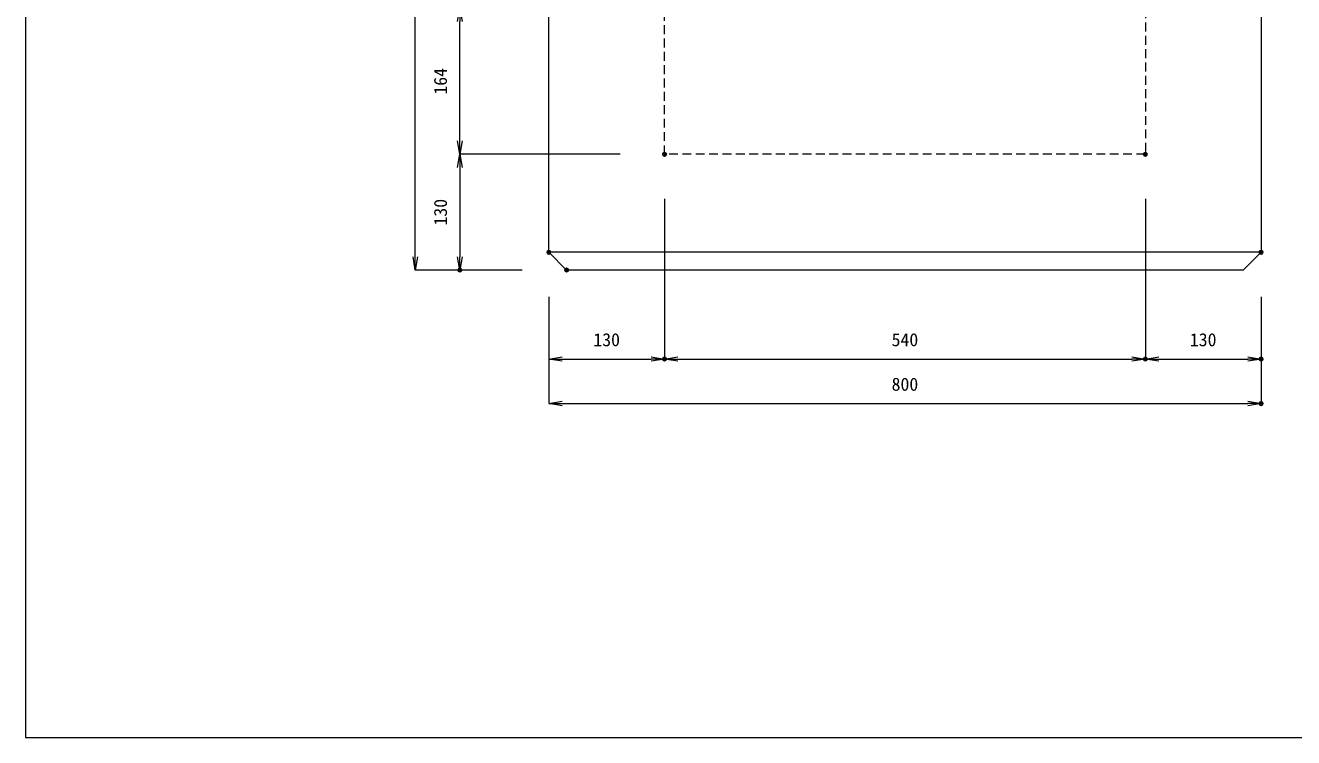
# Model space of a CAD drawing. Units: millimetres, scale not verified. Extents: x -4245 to -355, y 528 to 3368.
# Drawn here: x -4245 to -2821, y 528 to 1329 of the extents above; entities that cross this region are included whole.
import ezdxf
from ezdxf.enums import TextEntityAlignment as Align

# ---------------------------------------------------------------- set-up
doc = ezdxf.new("R2010")
doc.units = ezdxf.units.MM
doc.header["$LTSCALE"] = 20
doc.header["$PDMODE"] = 32
doc.header["$PDSIZE"] = 4
doc.linetypes.add('USER1', pattern=[0.75, 0.5, -0.25])
for name, color, linetype, lineweight in [('0-1_TITLE', 7, 'Continuous', 18), ('0-3_KIJUN', 3, 'Continuous', 18), ('0-5_SUNPO', 3, 'Continuous', 18), ('0-9__0-0_0', 7, 'Continuous', 18)]:
    doc.layers.add(name, color=color, linetype=linetype, lineweight=lineweight)
doc.layers.add('0-A__0-2_DEFPOINTS', color=7, linetype='Continuous')
doc.styles.add('ＭＳ ゴシック', font='')
doc.styles.get('ＭＳ ゴシック').set_extended_font_data('MS Gothic')

# ---------------------------------------------------------------- blocks, each defined once
blk = doc.blocks.new('_OPEN')
at = {"layer": '0-9__0-0_0'}
blk.add_line((0, 0), (-1, 0), dxfattribs=at)
blk.add_lwpolyline([(-1, 0.167), (0, 0), (-1, -0.167)], dxfattribs=at)
blk = doc.blocks.new('_D7')
at = {"layer": '0-5_SUNPO'}
for p, q in [((667.95, 884.88), (487.95, 884.88)), ((487.95, 869.88), (487.95, 769.88)), ((557.95, 754.88), (487.95, 754.88))]:
    blk.add_line(p, q, dxfattribs=at)
at = {"layer": '0-A__0-2_DEFPOINTS'}
for p in [(717.95, 884.88), (487.95, 754.88), (607.95, 754.88)]:
    blk.add_point(p, dxfattribs=at)
at = {"layer": '0-5_SUNPO', "xscale": 15, "yscale": 15}
for p, rotation in [((487.95, 884.88), 90), ((487.95, 754.88), 270)]:
    blk.add_blockref('_OPEN', p, dxfattribs=dict(at, rotation=rotation))
at = {"layer": '0-5_SUNPO', "color": 7, "style": 'ＭＳ ゴシック'}
blk.add_text('130', height=14.66, rotation=90, dxfattribs=at).set_placement((477.95, 804.88), align=Align.BOTTOM_LEFT)
blk = doc.blocks.new('_D8')
at = {"layer": '0-5_SUNPO'}
for p, q in [((717.95, 834.88), (717.95, 654.88)), ((587.95, 724.88), (587.95, 654.88)), ((602.95, 654.88), (702.95, 654.88))]:
    blk.add_line(p, q, dxfattribs=at)
at = {"layer": '0-A__0-2_DEFPOINTS'}
for p in [(717.95, 884.88), (587.95, 774.88), (717.95, 654.88)]:
    blk.add_point(p, dxfattribs=at)
at = {"layer": '0-5_SUNPO', "xscale": 15, "yscale": 15, "rotation": 180}
blk.add_blockref('_OPEN', (587.95, 654.88), dxfattribs=at)
at = {"layer": '0-5_SUNPO', "xscale": 15, "yscale": 15}
blk.add_blockref('_OPEN', (717.95, 654.88), dxfattribs=at)
at = {"layer": '0-5_SUNPO', "color": 7, "style": 'ＭＳ ゴシック'}
blk.add_text('130', height=14.66, dxfattribs=at).set_placement((637.95, 664.88), align=Align.BOTTOM_LEFT)
blk = doc.blocks.new('_D9')
at = {"layer": '0-5_SUNPO'}
for p, q in [((717.95, 834.88), (717.95, 654.88)), ((1257.95, 834.88), (1257.95, 654.88)), ((732.95, 654.88), (1242.95, 654.88))]:
    blk.add_line(p, q, dxfattribs=at)
at = {"layer": '0-A__0-2_DEFPOINTS'}
for p in [(717.95, 884.88), (1257.95, 884.88), (1257.95, 654.88)]:
    blk.add_point(p, dxfattribs=at)
at = {"layer": '0-5_SUNPO', "xscale": 15, "yscale": 15, "rotation": 180}
blk.add_blockref('_OPEN', (717.95, 654.88), dxfattribs=at)
at = {"layer": '0-5_SUNPO', "xscale": 15, "yscale": 15}
blk.add_blockref('_OPEN', (1257.95, 654.88), dxfattribs=at)
at = {"layer": '0-5_SUNPO', "color": 7, "style": 'ＭＳ ゴシック'}
blk.add_text('540', height=14.66, dxfattribs=at).set_placement((972.95, 664.88), align=Align.BOTTOM_LEFT)
blk = doc.blocks.new('_D10')
at = {"layer": '0-5_SUNPO'}
for p, q in [((1257.95, 834.88), (1257.95, 654.88)), ((1387.95, 724.88), (1387.95, 654.88)), ((1272.95, 654.88), (1372.95, 654.88))]:
    blk.add_line(p, q, dxfattribs=at)
at = {"layer": '0-A__0-2_DEFPOINTS'}
for p in [(1257.95, 884.88), (1387.95, 774.88), (1387.95, 654.88)]:
    blk.add_point(p, dxfattribs=at)
at = {"layer": '0-5_SUNPO', "xscale": 15, "yscale": 15, "rotation": 180}
blk.add_blockref('_OPEN', (1257.95, 654.88), dxfattribs=at)
at = {"layer": '0-5_SUNPO', "xscale": 15, "yscale": 15}
blk.add_blockref('_OPEN', (1387.95, 654.88), dxfattribs=at)
at = {"layer": '0-5_SUNPO', "color": 7, "style": 'ＭＳ ゴシック'}
blk.add_text('130', height=14.66, dxfattribs=at).set_placement((1307.95, 664.88), align=Align.BOTTOM_LEFT)
blk = doc.blocks.new('_D11')
at = {"layer": '0-5_SUNPO'}
for p, q in [((587.95, 724.88), (587.95, 604.88)), ((1387.95, 724.88), (1387.95, 604.88)), ((602.95, 604.88), (1372.95, 604.88))]:
    blk.add_line(p, q, dxfattribs=at)
at = {"layer": '0-A__0-2_DEFPOINTS'}
for p in [(587.95, 774.88), (1387.95, 774.88), (1387.95, 604.88)]:
    blk.add_point(p, dxfattribs=at)
at = {"layer": '0-5_SUNPO', "xscale": 15, "yscale": 15, "rotation": 180}
blk.add_blockref('_OPEN', (587.95, 604.88), dxfattribs=at)
at = {"layer": '0-5_SUNPO', "xscale": 15, "yscale": 15}
blk.add_blockref('_OPEN', (1387.95, 604.88), dxfattribs=at)
at = {"layer": '0-5_SUNPO', "color": 7, "style": 'ＭＳ ゴシック'}
blk.add_text('800', height=14.66, dxfattribs=at).set_placement((972.95, 614.88), align=Align.BOTTOM_LEFT)
blk = doc.blocks.new('_D16')
at = {"layer": '0-5_SUNPO'}
for p, q in [((937.95, 1048.88), (487.95, 1048.88)), ((487.95, 899.88), (487.95, 1033.88)), ((667.95, 884.88), (487.95, 884.88))]:
    blk.add_line(p, q, dxfattribs=at)
at = {"layer": '0-A__0-2_DEFPOINTS'}
for p in [(487.95, 1048.88), (987.95, 1048.88), (717.95, 884.88)]:
    blk.add_point(p, dxfattribs=at)
at = {"layer": '0-5_SUNPO', "xscale": 15, "yscale": 15}
for p, rotation in [((487.95, 1048.88), 90), ((487.95, 884.88), 270)]:
    blk.add_blockref('_OPEN', p, dxfattribs=dict(at, rotation=rotation))
at = {"layer": '0-5_SUNPO', "color": 7, "style": 'ＭＳ ゴシック'}
blk.add_text('164', height=14.66, rotation=90, dxfattribs=at).set_placement((477.95, 951.88), align=Align.BOTTOM_LEFT)
blk = doc.blocks.new('_D19')
at = {"layer": '0-5_SUNPO'}
for p, q in [((537.95, 1668.88), (437.95, 1668.88)), ((437.95, 769.88), (437.95, 1653.88)), ((557.95, 754.88), (437.95, 754.88))]:
    blk.add_line(p, q, dxfattribs=at)
at = {"layer": '0-A__0-2_DEFPOINTS'}
for p in [(437.95, 1668.88), (587.95, 1668.88), (607.95, 754.88)]:
    blk.add_point(p, dxfattribs=at)
at = {"layer": '0-5_SUNPO', "xscale": 15, "yscale": 15}
for p, rotation in [((437.95, 1668.88), 90), ((437.95, 754.88), 270)]:
    blk.add_blockref('_OPEN', p, dxfattribs=dict(at, rotation=rotation))
at = {"layer": '0-5_SUNPO', "color": 7, "style": 'ＭＳ ゴシック'}
blk.add_text('914', height=14.66, rotation=90, dxfattribs=at).set_placement((427.95, 1196.88), align=Align.BOTTOM_LEFT)

msp = doc.modelspace()

# ---------------------------------------------------------------- linework, layer by layer
at = {"layer": '0-1_TITLE', "color": 2}
msp.add_lwpolyline([(-4245.22, 528.43), (-355.22, 528.43), (-355.22, 3368.43), (-4245.22, 3368.43)], close=True, dxfattribs=at)
at = {"layer": '0-3_KIJUN', "color": 7}
msp.add_line((-2857.27, 1073.69), (-3657.27, 1073.69), dxfattribs=at)
msp.add_lwpolyline([(-2917.27, 1967.69), (-2857.27, 1967.69), (-2857.27, 1073.69), (-2877.27, 1053.69), (-3637.27, 1053.69), (-3657.27, 1073.69), (-3657.27, 1967.69), (-3597.27, 1967.69), (-3594.27, 1886.69), (-3507.27, 1886.69), (-3507.27, 1836.69), (-3502.27, 1592.69)], dxfattribs=at)
at = {"layer": '0-3_KIJUN', "color": 7, "linetype": 'USER1'}
msp.add_lwpolyline([(-2987.27, 1886.69), (-2987.27, 1183.69), (-3527.27, 1183.69), (-3527.27, 1886.69)], dxfattribs=at)

# ---------------------------------------------------------------- block references
at = {"layer": '0-5_SUNPO'}
for name in ['_D19', '_D16', '_D7', '_D8', '_D9', '_D10', '_D11']:
    msp.add_blockref(name, (-4245.22, 298.81), dxfattribs=at)

doc.saveas('drawing.dxf')
